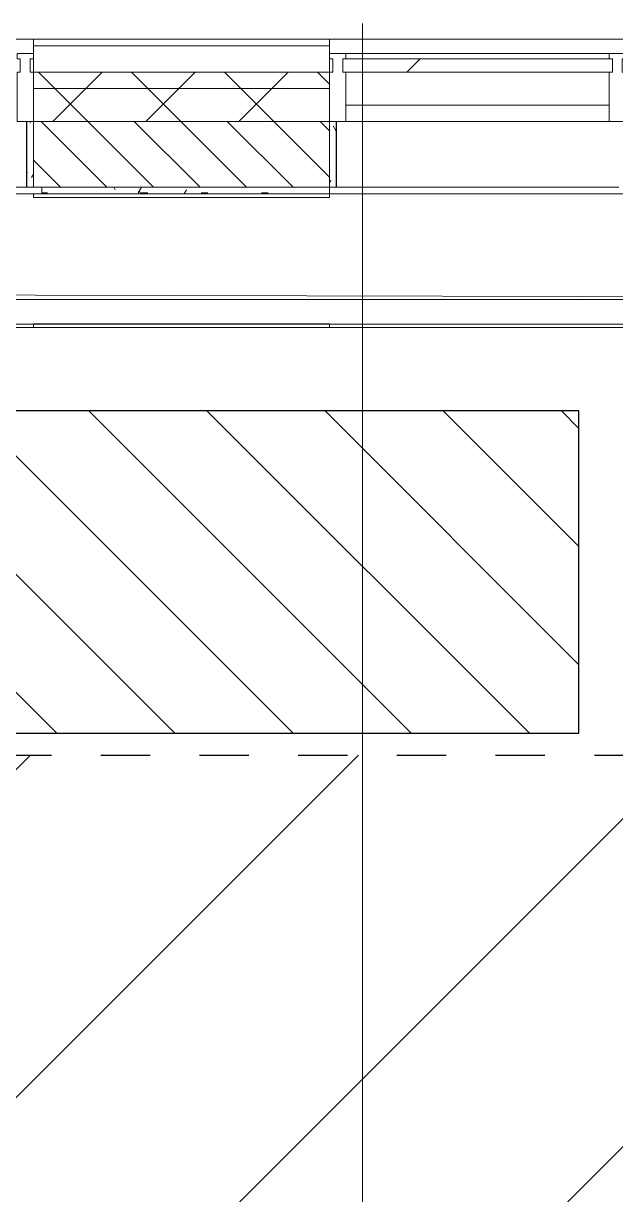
# Model space of a CAD drawing. Header units: millimetres. Extents: x -1113 to 415037, y -3642 to 354837.
# Drawn here: x 16044 to 17844, y 23702 to 27262 of the extents above; entities that cross this region are included whole.
import ezdxf

# ---------------------------------------------------------------- set-up
doc = ezdxf.new("R2010")
doc.units = ezdxf.units.MM
doc.linetypes.add('Штрих короткий', pattern=[600, 300, -300])
for name, color, linetype, lineweight in [('0) строит. леса', 20, 'Continuous', 30), ('A-AREA-BNDY', 7, 'Continuous', 5), ('A-GLAZ-CURT', 7, 'Continuous', 9), ('A-GLAZ-CURT-1', 7, 'Continuous', 5), ('A-GLAZ-CURT-2', 7, 'Continuous', 20), ('A-GLAZ-CWMG', 7, 'Continuous', 9), ('A-GLAZ-CWMG-1', 7, 'Continuous', 20), ('A-WALL', 7, 'Continuous', 5), ('I-WALL', 7, 'Continuous', 5), ('Оси', 7, 'Continuous', 9)]:
    doc.layers.add(name, color=color, linetype=linetype, lineweight=lineweight)
doc.layers.add('A-WALL-1', color=9, linetype='Continuous', lineweight=5, true_color=0x808080)
doc.layers.add('A-WALL-FNSH-1', color=9, linetype='Continuous', lineweight=5, true_color=0x808080)
pattern_1 = [(45, (64.7, -136.06), (-141.4214, 141.4214), []), (135, (64.7, -136.06), (-141.4214, -141.4214), [])]
pattern_2 = [(0, (64.7, -136.06), (243.84, 60.96), [20.117, -162.763, 20.117, -162.763, -975.36]), (0, (64.7, -136.06), (243.84, 60.96), [-365.76, 20.117, -345.643, 20.117, -162.763, -426.72]), (0, (64.7, -136.06), (243.84, 60.96), [-914.4, 20.117, -101.803, 20.117, -284.683]), (120, (156.14, -105.58), (-174.71291, 180.69163), [20.117, -162.763, 20.117, -162.763, -975.36]), (120, (156.14, -105.58), (-174.71291, 180.69163), [-365.76, 20.117, -345.643, 20.117, -162.763, -426.72]), (120, (156.14, -105.58), (-174.71291, 180.69163), [-914.4, 20.117, -101.803, 20.117, -284.683]), (240, (186.62, 16.34), (-69.12709, -241.65163), [20.117, -162.763, 20.117, -162.763, -975.36]), (240, (186.62, 16.34), (-69.12709, -241.65163), [-365.76, 20.117, -345.643, 20.117, -162.763, -426.72]), (240, (186.62, 16.34), (-69.12709, -241.65163), [-914.4, 20.117, -101.803, 20.117, -284.683])]

# ---------------------------------------------------------------- blocks, each defined once
blk = doc.blocks.new('Системная панель - Стекло - 40мм-22856102-Объем проектирования 1 этажа')
at = {"layer": 'A-GLAZ-CURT-1'}
h = blk.add_hatch(dxfattribs=at)
h.set_pattern_fill('FP_51', color=256, style=0, pattern_type=2)
h.set_pattern_definition([(45, (-17560.26, -27090), (-565.685, 565.685), [400, -1200]), (45, (-17960.26, -27290), (-565.685, 565.685), [1200, -400]), (45, (-17160.26, -27490), (-565.685, 565.685), [400, -1200])])
h.paths.add_polyline_path([(-147, -40), (410, -40), (410, 0), (-410, 0), (-410, -40), (-400, -40)])
at = {"layer": 'A-GLAZ-CURT-2'}
for p, q in [((410, 0), (-410, 0)), ((-410, 0), (-410, -40)), ((410, -40), (410, 0)), ((-410, -40), (410, -40))]:
    blk.add_line(p, q, dxfattribs=at)
blk = doc.blocks.new('Прямоугольный импост - Импост структурный с накладкой - 160мм Темный-33186088-Объем проектирования 1 этажа')
at = {"layer": 'A-GLAZ-CWMG'}
for p, q in [((17760.3, 27307), (16960.3, 27307)), ((17760.3, 27150), (16960.3, 27150))]:
    blk.add_line(p, q, dxfattribs=at)
blk = doc.blocks.new('Прямоугольный импост - Импост структурный с накладкой - 190мм-22856094-Объем проектирования 1 этажа')
at = {"layer": 'A-GLAZ-CWMG-1'}
for p, q in [((-50, 40), (-50, 190)), ((-50, 190), (0, 190)), ((0, 190), (0, 40)), ((-40, 40), (-50, 40)), ((-40, 0), (-40, 40)), ((-10, 40), (-10, 0)), ((0, 40), (-10, 40)), ((-50, -17), (-50, 0)), ((-50, 0), (-40, 0)), ((-10, 0), (0, 0)), ((0, 0), (0, -17)), ((0, -17), (-50, -17))]:
    blk.add_line(p, q, dxfattribs=at)
blk = doc.blocks.new('Прямоугольный импост - Импост структурный с накладкой - 190мм-22856098-Объем проектирования 1 этажа')
at = {"layer": 'A-GLAZ-CWMG-1'}
for p, q in [((0, 190), (-50, 190)), ((-50, 190), (-50, 40)), ((0, 40), (0, 190)), ((-50, 40), (-40, 40)), ((-40, 40), (-40, 0)), ((-10, 0), (-10, 40)), ((-10, 40), (0, 40)), ((-40, 0), (-50, 0)), ((-50, 0), (-50, -17)), ((0, 0), (-10, 0)), ((0, -17), (0, 0)), ((-50, -17), (0, -17))]:
    blk.add_line(p, q, dxfattribs=at)
blk = doc.blocks.new('Зашивка приборов отопления12 - Зашивка приборов отопления-33278990-Объем проектирования 1 этажа')
at = {"layer": 'A-WALL'}
for p, q in [((35540, 23400), (34640, 23400)), ((37340, 23400), (36440, 23400)), ((34309.7, 23079), (37609, 23079)), ((37609, 23079), (34309.7, 23079)), ((34309.7, 23004), (37609, 23004))]:
    blk.add_line(p, q, dxfattribs=at)

msp = doc.modelspace()

# ---------------------------------------------------------------- hatches: boundary and pattern name
at = {"layer": '0) строит. леса'}
h = msp.add_hatch(dxfattribs=at)
h.set_pattern_fill('ANSI31', color=256, scale=80, angle=-90)
h.set_pattern_definition([(315, (161612.2, 21884.3), (179.60512, 179.60512), [])])
h.paths.add_polyline_path([(17733.1, 26084), (15733.1, 26084), (15733.1, 25104), (17733.1, 25104)])
at = {"layer": '0) строит. леса', "linetype": 'Штрих короткий', "ltscale": 0.5}
h = msp.add_hatch(dxfattribs=at)
h.set_pattern_fill('ANSI31', color=256, scale=222)
h.paths.add_polyline_path([(15679.9, 25037.1), (27261.3, 25037.1), (27261.3, 16365.4), (15679.9, 16365.4)])
at = {"layer": 'A-WALL'}
h = msp.add_hatch(dxfattribs=at)
h.set_pattern_fill('FP_24', color=256, style=0, pattern_type=2)
h.set_pattern_definition(pattern_1)
h.paths.add_polyline_path([(33782.4, 27063.9), (33824.7, 27063.9), (33824.7, 27113.9), (31974.7, 27113.9), (31974.7, 27063.9), (33774.7, 27063.9)])
h.paths.add_polyline_path([(30874.7, 27063.9), (30874.7, 27113.9), (21974.7, 27113.9), (21974.7, 27063.9), (30687.8, 27063.9)])
h.paths.add_polyline_path([(20274.7, 27063.9), (20274.7, 27113.9), (19675, 27113.9), (19675, 27063.9)])
h.paths.add_polyline_path([(18775, 27063.9), (18775, 27113.9), (17875, 27113.9), (17875, 27063.9), (18309.5, 27063.9)])
h.paths.add_polyline_path([(16246.4, 27063.9), (16975, 27063.9), (16975, 27113.9), (16075, 27113.9), (16075, 27063.9)])
h.paths.add_polyline_path([(13794.7, 27063.9), (15175, 27063.9), (15175, 27113.9), (13794.7, 27113.9)])
h = msp.add_hatch(dxfattribs=at)
h.set_pattern_fill('FP_24', color=256, style=0, pattern_type=2)
h.set_pattern_definition(pattern_1)
h.paths.add_polyline_path([(25874.7, 26963.9), (30842.7, 26965.9), (30842.7, 26973.9), (30874.7, 26973.9), (30874.7, 27063.9), (21974.7, 27063.9), (21974.7, 26963.9), (24498.7, 26963.9)])
h.paths.add_polyline_path([(18309.5, 26963.9), (18775, 26963.9), (18775, 27063.9), (17875, 27063.9), (17875, 26963.9), (18175, 26963.9)])
h.paths.add_polyline_path([(33074.7, 26963.9), (33774.7, 26963.9), (33774.7, 27063.9), (31974.7, 27063.9), (31974.7, 26973.9), (32006.7, 26973.9), (32006.7, 26965.9), (32750.9, 26963.9)])
h.paths.add_polyline_path([(16246.4, 26963.9), (16975, 26963.9), (16975, 27063.9), (16075, 27063.9), (16075, 26963.9)])
h.paths.add_polyline_path([(20274.7, 26963.9), (20274.7, 27063.9), (19675, 27063.9), (19675, 26963.9)])
h.paths.add_polyline_path([(14374.7, 26963.9), (15175, 26963.9), (15175, 27063.9), (13794.7, 27063.9), (13794.7, 26963.9), (14183.3, 26963.9)])
h = msp.add_hatch(dxfattribs=at)
h.set_pattern_fill('FP_2', color=256, style=0, pattern_type=2)
h.set_pattern_definition([(135, (64.7, -136.06), (-70.71068, -70.71068), [])])
h.paths.add_polyline_path([(16100, 26763.9), (16975, 26763.9), (16975, 26963.9), (16075, 26963.9), (16075, 26763.9)])
h.paths.add_polyline_path([(14374.7, 26763.9), (15175, 26763.9), (15175, 26963.9), (14374.7, 26963.9), (14374.7, 26859)])
h.paths.add_polyline_path([(20274.7, 26763.9), (20274.7, 26963.9), (19675, 26963.9), (19675, 26763.9), (19856.8, 26763.9)])
h.paths.add_polyline_path([(18175, 26763.9), (18175, 26963.9), (17875, 26963.9), (17875, 26763.9)])
at = {"layer": 'I-WALL'}
h = msp.add_hatch(dxfattribs=at)
h.set_pattern_fill('FP_191', color=256, style=0, pattern_type=2)
h.set_pattern_definition(pattern_2)
h.paths.add_polyline_path([(16075, 26763.9), (16075, 26963.9), (16055, 26961.7), (16055, 26763.9)])
h = msp.add_hatch(dxfattribs=at)
h.set_pattern_fill('FP_191', color=256, style=0, pattern_type=2)
h.set_pattern_definition(pattern_2)
h.paths.add_polyline_path([(16975, 26763.9), (16995, 26764.4), (16995, 26963.9), (16975, 26963.9), (16975, 26830.7)])
h = msp.add_hatch(dxfattribs=at)
h.set_pattern_fill('FP_191', color=256, style=0, pattern_type=2)
h.set_pattern_definition(pattern_2)
h.paths.add_polyline_path([(18130.3, 26743.9), (18175, 26743.9), (18175, 26763.9), (17875, 26763.9), (17875, 26743.9)])
h.paths.add_polyline_path([(15032.7, 26743.9), (15175, 26743.9), (15175, 26763.9), (14844.7, 26763.9), (14844.9, 26743.9), (14871.7, 26743.9)])
h.paths.add_polyline_path([(16100, 26743.9), (16975, 26743.9), (16975, 26763.9), (16100, 26763.9)])

# ---------------------------------------------------------------- linework, layer by layer
at = {"layer": '0) строит. леса'}
msp.add_lwpolyline([(17733.1, 26084), (15733.1, 26084), (15733.1, 25104), (17733.1, 25104)], close=True, dxfattribs=at)
at = {"layer": '0) строит. леса', "linetype": 'Штрих короткий', "ltscale": 0.5}
msp.add_lwpolyline([(15679.9, 25037.1), (27261.3, 25037.1), (27261.3, 16365.4), (15679.9, 16365.4)], close=True, dxfattribs=at)
at = {"layer": 'A-AREA-BNDY', "flags": 128}
msp.add_lwpolyline([(21942.9, 26797), (20284.9, 26800.9), (20284.1, 26428.1), (18804.3, 26431.6), (18803.8, 26224.4), (18141.8, 26226), (18142.3, 26431), (14844.1, 26438.7), (14839.8, 24623.7), (13768.8, 24626.2), (13763.1, 22199.2), (14394.1, 22197.7), (14392.6, 21534.7), (13761.6, 21536.2), (13754.3, 18457.2), (14385.3, 18455.8), (14383.8, 17786.8), (13752.8, 17788.2), (13746.7, 15198.2), (20267.7, 15182.9), (20260.4, 12072.9), (22598.4, 12067.5)], dxfattribs=at)
at = {"layer": 'A-WALL'}
for p, q in [((15175, 27213.9), (16075, 27213.9)), ((16975, 27213.9), (17875, 27213.9)), ((16075, 27193.9), (16975, 27193.9)), ((16075, 27113.9), (16975, 27113.9)), ((16075, 27063.9), (16975, 27063.9)), ((16995, 26963.9), (16055, 26963.9)), ((16075, 26963.9), (16975, 26963.9)), ((17825, 26963.9), (17025, 26963.9)), ((16055, 26763.9), (16995, 26763.9)), ((16100, 26743.9), (16975, 26743.9))]:
    msp.add_line(p, q, dxfattribs=at)
at = {"layer": 'A-WALL-1'}
for p, q in [((16075, 27193.9), (16075, 26963.9)), ((16975, 26963.9), (16975, 27193.9)), ((16055, 26963.9), (16055, 26763.9)), ((16075, 26963.9), (16075, 26763.9)), ((16975, 26963.9), (16975, 26743.9)), ((16995, 26763.9), (16995, 26963.9)), ((16100, 26763.9), (16100, 26743.9))]:
    msp.add_line(p, q, dxfattribs=at)
at = {"layer": 'A-WALL-FNSH-1'}
for p, q in [((16975, 27213.9), (16075, 27213.9)), ((16075, 27213.9), (16075, 27193.9)), ((16975, 27193.9), (16975, 27213.9)), ((16054, 26963.9), (16054, 26763.9)), ((16055, 26963.9), (16054, 26963.9)), ((16996, 26963.9), (16995, 26963.9)), ((16996, 26763.9), (16996, 26963.9)), ((16054, 26763.9), (16055, 26763.9)), ((16100, 26743.9), (16075, 26743.9)), ((16075, 26743.9), (16075, 26732.9)), ((16975, 26732.9), (16975, 26743.9)), ((16995, 26763.9), (16996, 26763.9)), ((16075, 26732.9), (16975, 26732.9))]:
    msp.add_line(p, q, dxfattribs=at)
at = {"layer": 'I-WALL'}
for p, q in [((17025, 26963.9), (17825, 26963.9)), ((16075, 26743.9), (15175, 26743.9)), ((16075, 26743.9), (15175, 26743.9)), ((15196, 26763.9), (16054, 26763.9)), ((17875, 26743.9), (16975, 26743.9)), ((17875, 26743.9), (16975, 26743.9)), ((16996, 26763.9), (17854, 26763.9)), ((16075, 26348.9), (16975, 26348.9)), ((16075, 26337.9), (16075, 26348.9)), ((16975, 26348.9), (16975, 26337.9)), ((18144, 26337.9), (14845.7, 26337.9))]:
    msp.add_line(p, q, dxfattribs=at)
at = {"layer": 'Оси'}
msp.add_lwpolyline([(17074.7, -2042.3), (17074.7, 2957.7), (17074.7, 22262), (17074.7, 27262)], dxfattribs=at)

# ---------------------------------------------------------------- block references
at = {"layer": 'A-GLAZ-CURT'}
msp.add_blockref('Системная панель - Стекло - 40мм-22856102-Объем проектирования 1 этажа', (17425, 27153.9), dxfattribs=at)
at = {"layer": 'A-GLAZ-CWMG', "extrusion": (0, 0, -1), "rotation": 180}
for p in [(-16075, 27153.9), (-17875, 27153.9)]:
    msp.add_blockref('Прямоугольный импост - Импост структурный с накладкой - 190мм-22856094-Объем проектирования 1 этажа', p, dxfattribs=at)
at = {"layer": 'A-GLAZ-CWMG', "rotation": 180}
msp.add_blockref('Прямоугольный импост - Импост структурный с накладкой - 190мм-22856098-Объем проектирования 1 этажа', (16975, 27153.9), dxfattribs=at)
at = {"layer": 'A-GLAZ-CWMG'}
msp.add_blockref('Прямоугольный импост - Импост структурный с накладкой - 160мм Темный-33186088-Объем проектирования 1 этажа', (64.7, -136.1), dxfattribs=at)
at = {"layer": 'A-WALL'}
msp.add_blockref('Зашивка приборов отопления12 - Зашивка приборов отопления-33278990-Объем проектирования 1 этажа', (-19465, 3343.9), dxfattribs=at)

doc.saveas('drawing.dxf')
